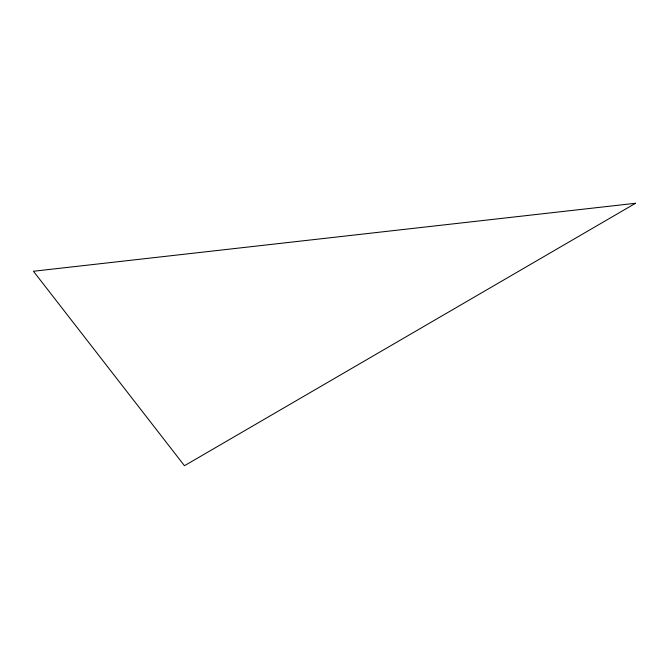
<?xml version="1.0" encoding="UTF-8"?>
<svg xmlns="http://www.w3.org/2000/svg" width="669" height="669" viewBox="0 0 669 669"><rect width="100%" height="100%" fill="white"/><g stroke="black" fill="none" stroke-linecap="round" stroke-linejoin="round"><path stroke-width="1" d="M635.55 203.276L184.468 465.724L33.45 271.254L635.55 203.276"/></g></svg>
